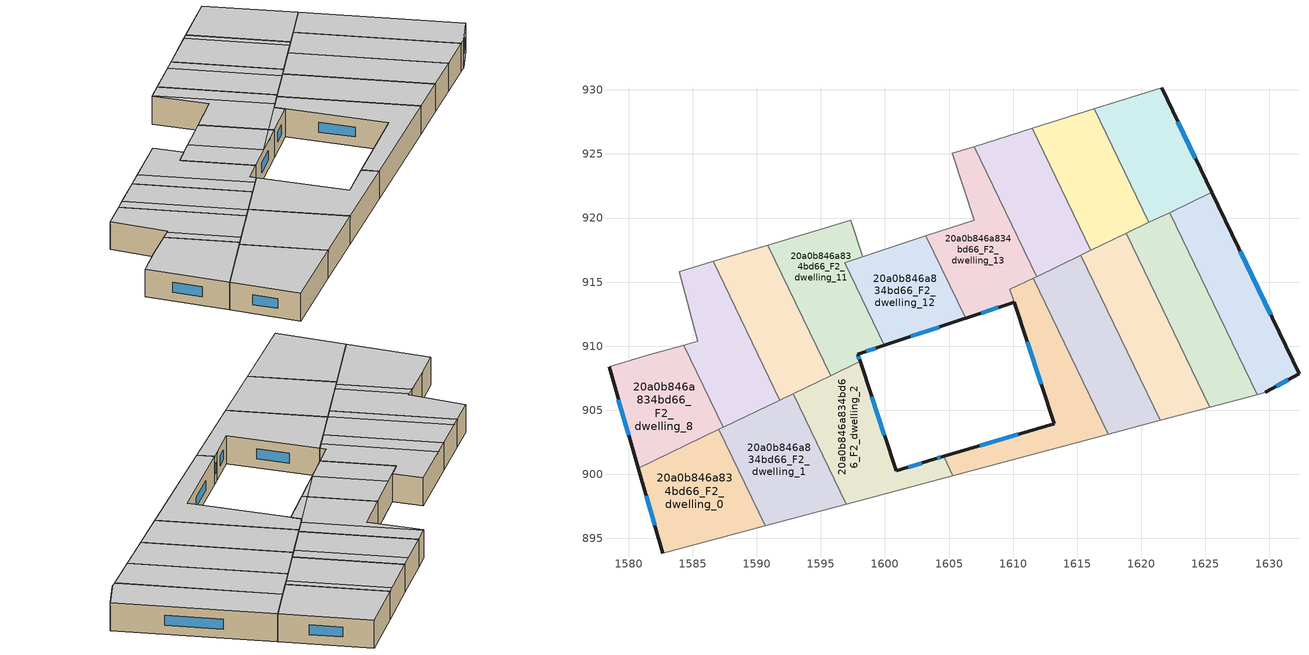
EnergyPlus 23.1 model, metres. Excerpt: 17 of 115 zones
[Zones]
20a0b846a834bd66_F2_dwelling_0
 floor to 20a0b846a834bd66_F1_dwelling_0 (EU_floor_Construction): 1587.04,903.51 1590.66,895.98 1582.65,893.85 1580.74,900.48 z6
 wall outside (EU_wall_Construction): 1580.74,900.48 1582.65,893.85 z6:9
 wall to 20a0b846a834bd66_F2_dwelling_1 (EU_wall_Construction): 1590.66,895.98 1587.04,903.51 z6:9
 wall adiabatic (EU_wall_Construction): 1582.65,893.85 1590.66,895.98 z6:9
 wall to 20a0b846a834bd66_F2_dwelling_8 (EU_wall_Construction): 1587.04,903.51 1580.74,900.48 z6:9
 window (EU_Window_Construction): 1581.36,898.33 1582.03,896.01 z6.98:8.02
 ceiling to 20a0b846a834bd66_F3_dwelling_0 (EU_floor_Construction): 1590.66,895.98 1587.04,903.51 1580.74,900.48 1582.65,893.85 z9
20a0b846a834bd66_F2_dwelling_1
 floor to 20a0b846a834bd66_F1_dwelling_1 (EU_floor_Construction): 1592.84,906.3 1596.99,897.67 1590.66,895.98 1587.04,903.51 z6
 wall to 20a0b846a834bd66_F2_dwelling_2 (EU_wall_Construction): 1596.99,897.67 1592.84,906.3 z6:9
 wall adiabatic (EU_wall_Construction): 1590.66,895.98 1596.99,897.67 z6:9
 wall to 20a0b846a834bd66_F2_dwelling_9 (EU_wall_Construction): 1591.79,905.8 1587.38,903.67 z6:9
 wall to 20a0b846a834bd66_F2_dwelling_8 (EU_wall_Construction): 1587.38,903.67 1587.04,903.51 z6:9
 wall to 20a0b846a834bd66_F2_dwelling_10 (EU_wall_Construction): 1592.84,906.3 1591.79,905.8 z6:9
 ceiling to 20a0b846a834bd66_F3_dwelling_1 (EU_floor_Construction): 1596.99,897.67 1592.84,906.3 1587.04,903.51 1590.66,895.98 z9
20a0b846a834bd66_F2_dwelling_10
 floor to 20a0b846a834bd66_F1_dwelling_10 (EU_floor_Construction): 1590.87,917.89 1595.76,907.71 1591.79,905.8 1586.59,916.61 z6
 wall to 20a0b846a834bd66_F2_dwelling_11 (EU_wall_Construction): 1595.76,907.71 1590.87,917.89 z6:9
 wall to 20a0b846a834bd66_F2_dwelling_9 (EU_wall_Construction): 1586.59,916.61 1591.79,905.8 z6:9
 wall adiabatic (EU_wall_Construction): 1590.87,917.89 1586.59,916.61 z6:9
 wall to 20a0b846a834bd66_F2_dwelling_2 (EU_wall_Construction): 1592.84,906.3 1595.76,907.71 z6:9
 ceiling to 20a0b846a834bd66_F3_dwelling_10 (EU_floor_Construction): 1595.76,907.71 1590.87,917.89 1587.64,916.92 1592.76,906.27 z9
 ceiling to 20a0b846a834bd66_F3_dwelling_9 (EU_floor_Construction): 1592.76,906.27 1587.64,916.92 1586.59,916.61 1591.79,905.8 z9
20a0b846a834bd66_F2_dwelling_11
 floor to 20a0b846a834bd66_F1_dwelling_11 (EU_floor_Construction): 1597.33,919.83 1598.26,916.99 1596.84,916.52 1599.94,910.08 1597.86,909.39 1598.06,908.81 1595.76,907.71 1590.87,917.89 z6
 wall outside (EU_wall_Construction): 1598.06,908.81 1597.86,909.39 1599.94,910.08 z6:9
 wall adiabatic (EU_wall_Construction): 1598.26,916.99 1597.33,919.83 1590.87,917.89 z6:9
 wall to 20a0b846a834bd66_F2_dwelling_12 (EU_wall_Construction): 1596.84,916.52 1598.26,916.99 / 1599.94,910.08 1596.85,916.52 z6:9
 wall to 20a0b846a834bd66_F2_dwelling_2 (EU_wall_Construction): 1595.76,907.71 1598.06,908.81 z6:9
 window (EU_Window_Construction): 1598.54,909.61 1599.27,909.85 / 1597.99,909 1597.93,909.2 z6.98:8.02
 ceiling to 20a0b846a834bd66_F3_dwelling_11 (EU_floor_Construction): 1599.94,910.08 1596.84,916.52 1598.26,916.99 1597.33,919.83 1592.54,918.39 1597.32,908.46 1598.06,908.81 1597.86,909.39 z9
 ceiling to 20a0b846a834bd66_F3_dwelling_10 (EU_floor_Construction): 1597.32,908.46 1592.54,918.39 1590.87,917.89 1595.76,907.71 z9
20a0b846a834bd66_F2_dwelling_12
 floor to 20a0b846a834bd66_F1_dwelling_12 (EU_floor_Construction): 1603.2,918.61 1606.28,912.17 1599.94,910.08 1596.84,916.52 1598.27,916.99 z6
 wall outside (EU_wall_Construction): 1599.94,910.08 1606.28,912.17 z6:9
 wall adiabatic (EU_wall_Construction): 1603.19,918.6 1598.27,916.99 z6:9
 wall to 20a0b846a834bd66_F2_dwelling_13 (EU_wall_Construction): 1606.29,912.18 1603.2,918.61 z6:9
 window (EU_Window_Construction): 1602.01,910.76 1604.22,911.49 z6.98:8.02
 ceiling adiabatic (EU_roof_Construction): 1606.05,912.66 1603.19,918.6 1599.6,917.43 1602.68,911.03 z9
 ceiling to 20a0b846a834bd66_F3_dwelling_11 (EU_floor_Construction): 1602.34,910.87 1602.68,911.03 1599.6,917.43 1596.84,916.52 1599.94,910.08 z9
 ceiling to 20a0b846a834bd66_F3_dwelling_3 (EU_floor_Construction): 1606.28,912.17 1606.05,912.66 1602.34,910.87 z9
20a0b846a834bd66_F2_dwelling_13
 floor to 20a0b846a834bd66_F1_dwelling_13 (EU_floor_Construction): 1606.95,925.58 1611.83,915.44 1609.74,914.43 1610.07,913.43 1606.29,912.18 1603.2,918.61 1606.96,919.84 1605.23,925.04 z6
 wall outside (EU_wall_Construction): 1606.29,912.18 1610.07,913.43 z6:9
 wall adiabatic (EU_wall_Construction): 1606.95,925.58 1605.23,925.04 1606.96,919.84 1603.2,918.61 z6:9
 wall to 20a0b846a834bd66_F2_dwelling_14 (EU_wall_Construction): 1611.83,915.44 1606.95,925.58 z6:9
 wall to 20a0b846a834bd66_F2_dwelling_3 (EU_wall_Construction): 1610.07,913.43 1609.74,914.43 / 1609.75,914.43 1611.56,915.3 z6:9
 wall to 20a0b846a834bd66_F2_dwelling_4 (EU_wall_Construction): 1611.56,915.3 1611.83,915.44 z6:9
 window (EU_Window_Construction): 1607.52,912.58 1608.84,913.02 z6.98:8.02
 ceiling to 20a0b846a834bd66_F3_dwelling_12 (EU_floor_Construction): 1610.31,914.7 1605.32,925.07 1605.23,925.04 1606.96,919.84 1603.2,918.6 1606.06,912.66 z9
 ceiling to 20a0b846a834bd66_F3_dwelling_13 (EU_floor_Construction): 1611.83,915.44 1606.95,925.58 1605.32,925.07 1610.31,914.7 z9
 ceiling to 20a0b846a834bd66_F3_dwelling_3 (EU_floor_Construction): 1610.07,913.43 1609.74,914.43 1606.06,912.66 1606.29,912.18 z9
20a0b846a834bd66_F2_dwelling_14
 floor to 20a0b846a834bd66_F1_dwelling_14 (EU_floor_Construction): 1611.49,927 1616.07,917.47 1611.83,915.44 1606.95,925.58 z6
 wall to 20a0b846a834bd66_F2_dwelling_15 (EU_wall_Construction): 1616.07,917.47 1611.49,927 z6:9
 wall adiabatic (EU_wall_Construction): 1611.49,927 1606.95,925.58 z6:9
 wall to 20a0b846a834bd66_F2_dwelling_4 (EU_wall_Construction): 1611.83,915.44 1615.3,917.1 z6:9
 wall to 20a0b846a834bd66_F2_dwelling_5 (EU_wall_Construction): 1615.3,917.1 1616.07,917.47 z6:9
 ceiling to 20a0b846a834bd66_F3_dwelling_14 (EU_floor_Construction): 1616.07,917.47 1611.49,927 1610.33,926.63 1614.99,916.95 z9
 ceiling to 20a0b846a834bd66_F3_dwelling_13 (EU_floor_Construction): 1614.99,916.95 1610.33,926.63 1606.95,925.58 1611.83,915.44 z9
20a0b846a834bd66_F2_dwelling_15
 floor to 20a0b846a834bd66_F1_dwelling_15 (EU_floor_Construction): 1616.35,928.52 1620.61,919.66 1616.07,917.47 1611.49,927 z6
 wall to 20a0b846a834bd66_F2_dwelling_16 (EU_wall_Construction): 1620.61,919.66 1616.35,928.52 z6:9
 wall adiabatic (EU_wall_Construction): 1616.35,928.52 1611.49,927 z6:9
 wall to 20a0b846a834bd66_F2_dwelling_5 (EU_wall_Construction): 1616.07,917.47 1618.84,918.81 z6:9
 wall to 20a0b846a834bd66_F2_dwelling_6 (EU_wall_Construction): 1618.84,918.81 1620.61,919.66 z6:9
 ceiling to 20a0b846a834bd66_F3_dwelling_14 (EU_floor_Construction): 1620.02,919.38 1615.72,928.32 1611.49,927 1616.07,917.48 z9
 ceiling to 20a0b846a834bd66_F3_dwelling_15 (EU_floor_Construction): 1620.61,919.66 1616.35,928.52 1615.72,928.32 1620.02,919.38 z9
20a0b846a834bd66_F2_dwelling_16
 floor to 20a0b846a834bd66_F1_dwelling_16 (EU_floor_Construction): 1621.59,930.16 1625.51,922.01 1620.61,919.66 1616.35,928.52 z6
 wall outside (EU_wall_Construction): 1625.51,922.01 1621.59,930.16 z6:9
 wall adiabatic (EU_wall_Construction): 1621.59,930.16 1616.35,928.52 z6:9
 wall to 20a0b846a834bd66_F2_dwelling_7 (EU_wall_Construction): 1622.22,920.43 1625.51,922.01 z6:9
 wall to 20a0b846a834bd66_F2_dwelling_6 (EU_wall_Construction): 1620.61,919.66 1622.22,920.43 z6:9
 window (EU_Window_Construction): 1624.24,924.66 1622.87,927.51 z6.98:8.02
 ceiling to 20a0b846a834bd66_F3_dwelling_15 (EU_floor_Construction): 1625.51,922.01 1621.59,930.16 1616.35,928.52 1620.61,919.66 z9
20a0b846a834bd66_F2_dwelling_2
 floor to 20a0b846a834bd66_F1_dwelling_2 (EU_floor_Construction): 1598.06,908.81 1600.88,900.28 1603.81,901.17 1604.58,901.4 1605.31,899.89 1596.99,897.67 1592.84,906.3 z6
 wall outside (EU_wall_Construction): 1604.58,901.4 1603.81,901.17 1600.88,900.28 1598.06,908.81 z6:9
 wall to 20a0b846a834bd66_F2_dwelling_3 (EU_wall_Construction): 1605.31,899.89 1604.58,901.4 z6:9
 wall adiabatic (EU_wall_Construction): 1596.99,897.67 1605.31,899.89 z6:9
 window (EU_Window_Construction): 1599.96,903.05 1598.98,906.04 / 1602.86,900.88 1601.84,900.57 / 1604.33,901.32 1604.06,901.24 z6.98:8.02
 ceiling to 20a0b846a834bd66_F3_dwelling_2 (EU_floor_Construction): 1605.31,899.89 1604.58,901.4 1603.81,901.17 1600.88,900.28 1598.06,908.81 1592.84,906.3 1596.99,897.67 z9
20a0b846a834bd66_F2_dwelling_3
 floor to 20a0b846a834bd66_F1_dwelling_3 (EU_floor_Construction): 1611.56,915.3 1617.42,903.12 1605.31,899.89 1604.58,901.4 1613.21,903.95 1609.75,914.43 z6
 wall outside (EU_wall_Construction): 1610.08,913.42 1613.21,903.95 1604.58,901.4 z6:9
 wall to 20a0b846a834bd66_F2_dwelling_4 (EU_wall_Construction): 1617.42,903.12 1611.56,915.3 z6:9
 wall adiabatic (EU_wall_Construction): 1605.31,899.89 1617.42,903.12 z6:9
 window (EU_Window_Construction): 1610.41,903.12 1607.39,902.23 / 1611.1,910.34 1612.19,907.03 z6.98:8.02
 ceiling to 20a0b846a834bd66_F3_dwelling_3 (EU_floor_Construction): 1617.42,903.12 1611.56,915.3 1609.75,914.43 1613.21,903.95 1604.58,901.4 1605.31,899.89 z9
20a0b846a834bd66_F2_dwelling_4
 floor to 20a0b846a834bd66_F1_dwelling_4 (EU_floor_Construction): 1615.3,917.1 1621.5,904.21 1617.42,903.12 1611.56,915.3 z6
 wall to 20a0b846a834bd66_F2_dwelling_5 (EU_wall_Construction): 1621.5,904.21 1615.3,917.1 z6:9
 wall adiabatic (EU_wall_Construction): 1617.42,903.12 1621.5,904.21 z6:9
 ceiling to 20a0b846a834bd66_F3_dwelling_4 (EU_floor_Construction): 1621.5,904.21 1615.3,917.1 1611.56,915.3 1617.42,903.12 z9
20a0b846a834bd66_F2_dwelling_5
 floor to 20a0b846a834bd66_F1_dwelling_5 (EU_floor_Construction): 1618.84,918.81 1625.37,905.24 1621.5,904.21 1615.3,917.1 z6
 wall to 20a0b846a834bd66_F2_dwelling_6 (EU_wall_Construction): 1625.37,905.24 1618.84,918.81 z6:9
 wall adiabatic (EU_wall_Construction): 1621.5,904.21 1625.37,905.24 z6:9
 ceiling to 20a0b846a834bd66_F3_dwelling_5 (EU_floor_Construction): 1625.37,905.24 1618.84,918.81 1615.3,917.1 1621.5,904.21 z9
20a0b846a834bd66_F2_dwelling_6
 floor to 20a0b846a834bd66_F1_dwelling_6 (EU_floor_Construction): 1622.21,920.43 1629.05,906.22 1625.37,905.24 1618.84,918.81 z6
 wall to 20a0b846a834bd66_F2_dwelling_7 (EU_wall_Construction): 1629.05,906.22 1622.21,920.43 z6:9
 wall adiabatic (EU_wall_Construction): 1625.37,905.24 1629.05,906.22 z6:9
 ceiling to 20a0b846a834bd66_F3_dwelling_6 (EU_floor_Construction): 1629.05,906.22 1622.21,920.43 1618.84,918.81 1625.37,905.24 z9
20a0b846a834bd66_F2_dwelling_7
 floor to 20a0b846a834bd66_F1_dwelling_7 (EU_floor_Construction): 1625.51,922.01 1632.31,907.86 1629.68,906.39 1629.05,906.22 1622.21,920.43 z6
 wall outside (EU_wall_Construction): 1629.68,906.39 1632.31,907.86 1625.51,922.01 z6:9
 wall adiabatic (EU_wall_Construction): 1629.05,906.22 1629.68,906.39 z6:9
 window (EU_Window_Construction): 1630.1,912.46 1627.72,917.41 / 1630.54,906.87 1631.46,907.38 z6.98:8.02
 ceiling to 20a0b846a834bd66_F3_dwelling_7 (EU_floor_Construction): 1632.31,907.86 1625.51,922.01 1622.21,920.43 1629.05,906.22 1629.68,906.39 z9
20a0b846a834bd66_F2_dwelling_8
 floor to 20a0b846a834bd66_F1_dwelling_8 (EU_floor_Construction): 1584.29,910.09 1587.38,903.67 1580.74,900.48 1578.46,908.38 1581.31,909.27 z6
 wall outside (EU_wall_Construction): 1578.46,908.38 1580.74,900.48 z6:9
 wall adiabatic (EU_wall_Construction): 1584.29,910.09 1581.31,909.27 1578.46,908.38 z6:9
 wall to 20a0b846a834bd66_F2_dwelling_9 (EU_wall_Construction): 1587.38,903.67 1584.29,910.09 z6:9
 window (EU_Window_Construction): 1579.2,905.81 1580,903.05 z6.98:8.02
 ceiling to 20a0b846a834bd66_F3_dwelling_8 (EU_floor_Construction): 1587.38,903.67 1584.29,910.09 1581.31,909.27 1578.46,908.38 1580.74,900.48 z9
20a0b846a834bd66_F2_dwelling_9
 floor to 20a0b846a834bd66_F1_dwelling_9 (EU_floor_Construction): 1586.59,916.61 1591.79,905.8 1587.38,903.67 1584.29,910.09 1585.39,910.39 1583.95,915.82 z6
 wall adiabatic (EU_wall_Construction): 1586.59,916.61 1583.95,915.82 1585.39,910.39 1584.29,910.09 z6:9
 ceiling to 20a0b846a834bd66_F3_dwelling_9 (EU_floor_Construction): 1591.79,905.8 1586.59,916.61 1583.95,915.82 1585.39,910.39 1585.19,910.33 1588.2,904.07 z9
 ceiling to 20a0b846a834bd66_F3_dwelling_8 (EU_floor_Construction): 1588.2,904.07 1585.19,910.33 1584.29,910.09 1587.38,903.67 z9
[Building]
EU S2 Campaign: North Axis=0; Terrain=City; Solar Distribution=FullExterior
[Site:Location]
Bologna: Latitude=44.5; Longitude=11.25; Time Zone=1; Elevation=37
[SizingPeriod:WeatherFileDays]
AnnualSizingPeriod: Begin Month=1; Begin Day of Month=1; End Month=12; End Day of Month=31; Day of Week for Start Day=Monday; Use Weather File Daylight Saving Period=No; Use Weather File Rain and Snow Indicators=No
[MATERIAL]
EU_InternalMass_Material: Roughness=MediumRough; Thickness=0.1; Conductivity=1; Density=1800; Specific Heat=900; Thermal Absorptance=0.9; Solar Absorptance=0.7; Visible Absorptance=0.7
[MATERIAL:NOMASS] Roughness=MediumRough; Thermal Absorptance=0.9; Solar Absorptance=0.7; Visible Absorptance=0.7
Name | Thermal Resistance
EU_wall_NoMass | 0.905828
EU_roof_NoMass | 0.37593
EU_floor_NoMass | 0.67114
[WINDOWMATERIAL:SIMPLEGLAZINGSYSTEM]
EU_Window_SimpleGlazing: UFactor=4.52486; Solar Heat Gain Coefficient=0.85; Visible Transmittance=0.85
[CONSTRUCTION]
EU_wall_Construction: EU_wall_NoMass
EU_roof_Construction: EU_roof_NoMass
EU_floor_Construction: EU_floor_NoMass
EU_Window_Construction: EU_Window_SimpleGlazing
EU_InternalMass_Construction: EU_InternalMass_Material
[ZONE] Type=1; Multiplier=1; Ceiling Height=autocalculate; Floor Area=autocalculate; Part of Total Floor Area=Yes
Name | Volume
20a0b846a834bd66_F2_dwelling_0 | 173.226
20a0b846a834bd66_F2_dwelling_1 | 173.222
20a0b846a834bd66_F2_dwelling_10 | 153.959
20a0b846a834bd66_F2_dwelling_11 | 169.269
20a0b846a834bd66_F2_dwelling_12 | 141.98
20a0b846a834bd66_F2_dwelling_13 | 163.568
20a0b846a834bd66_F2_dwelling_14 | 153.984
20a0b846a834bd66_F2_dwelling_15 | 153.987
20a0b846a834bd66_F2_dwelling_16 | 153.972
20a0b846a834bd66_F2_dwelling_2; 20a0b846a834bd66_F2_dwelling_7 | 173.216
20a0b846a834bd66_F2_dwelling_3 | 160.233
20a0b846a834bd66_F2_dwelling_4 | 173.218
20a0b846a834bd66_F2_dwelling_5 | 173.198
20a0b846a834bd66_F2_dwelling_6 | 173.201
20a0b846a834bd66_F2_dwelling_8 | 153.983
20a0b846a834bd66_F2_dwelling_9 | 153.995
[INTERNALMASS] Construction=EU_InternalMass_Construction
Name | Zone or ZoneList | Surface Area
20a0b846a834bd66_F2_dwelling_0_EU_InternalMass | 20a0b846a834bd66_F2_dwelling_0 | 57.7419
20a0b846a834bd66_F2_dwelling_1_EU_InternalMass | 20a0b846a834bd66_F2_dwelling_1 | 57.7408
20a0b846a834bd66_F2_dwelling_2_EU_InternalMass | 20a0b846a834bd66_F2_dwelling_2 | 57.7387
20a0b846a834bd66_F2_dwelling_3_EU_InternalMass | 20a0b846a834bd66_F2_dwelling_3 | 53.4381
20a0b846a834bd66_F2_dwelling_4_EU_InternalMass | 20a0b846a834bd66_F2_dwelling_4 | 57.7391
20a0b846a834bd66_F2_dwelling_5_EU_InternalMass | 20a0b846a834bd66_F2_dwelling_5 | 57.7328
20a0b846a834bd66_F2_dwelling_6_EU_InternalMass | 20a0b846a834bd66_F2_dwelling_6 | 57.7335
20a0b846a834bd66_F2_dwelling_7_EU_InternalMass | 20a0b846a834bd66_F2_dwelling_7 | 57.7386
20a0b846a834bd66_F2_dwelling_8_EU_InternalMass | 20a0b846a834bd66_F2_dwelling_8 | 51.3273
20a0b846a834bd66_F2_dwelling_9_EU_InternalMass | 20a0b846a834bd66_F2_dwelling_9 | 51.3322
20a0b846a834bd66_F2_dwelling_10_EU_InternalMass | 20a0b846a834bd66_F2_dwelling_10 | 51.3199
20a0b846a834bd66_F2_dwelling_11_EU_InternalMass | 20a0b846a834bd66_F2_dwelling_11 | 56.4215
20a0b846a834bd66_F2_dwelling_12_EU_InternalMass | 20a0b846a834bd66_F2_dwelling_12 | 47.328
20a0b846a834bd66_F2_dwelling_13_EU_InternalMass | 20a0b846a834bd66_F2_dwelling_13 | 54.5226
20a0b846a834bd66_F2_dwelling_14_EU_InternalMass | 20a0b846a834bd66_F2_dwelling_14 | 51.3275
20a0b846a834bd66_F2_dwelling_15_EU_InternalMass | 20a0b846a834bd66_F2_dwelling_15 | 51.3287
20a0b846a834bd66_F2_dwelling_16_EU_InternalMass | 20a0b846a834bd66_F2_dwelling_16 | 51.3236
[OTHEREQUIPMENT] Fuel Type=Electricity; Design Level Calculation Method=Watts/Area; Power per Zone Floor Area=1; Fraction Latent=0; Fraction Radiant=0; Fraction Lost=0; Carbon Dioxide Generation Rate=0; EndUse Subcategory=EU_Step8_InternalGains
Name | Zone or ZoneList or Space or SpaceList | Schedule
EU_Step8_InternalGain_20a0b846a834bd66_F2_dwelling_0_f000 | 20a0b846a834bd66_F2_dwelling_0 | EU_Step8_GainSchedule_20a0b846a834bd66_F2_dwelling_0_f000
EU_Step8_InternalGain_20a0b846a834bd66_F2_dwelling_1_f000 | 20a0b846a834bd66_F2_dwelling_1 | EU_Step8_GainSchedule_20a0b846a834bd66_F2_dwelling_1_f000
EU_Step8_InternalGain_20a0b846a834bd66_F2_dwelling_2_f000 | 20a0b846a834bd66_F2_dwelling_2 | EU_Step8_GainSchedule_20a0b846a834bd66_F2_dwelling_2_f000
EU_Step8_InternalGain_20a0b846a834bd66_F2_dwelling_3_f000 | 20a0b846a834bd66_F2_dwelling_3 | EU_Step8_GainSchedule_20a0b846a834bd66_F2_dwelling_3_f000
EU_Step8_InternalGain_20a0b846a834bd66_F2_dwelling_4_f000 | 20a0b846a834bd66_F2_dwelling_4 | EU_Step8_GainSchedule_20a0b846a834bd66_F2_dwelling_4_f000
EU_Step8_InternalGain_20a0b846a834bd66_F2_dwelling_5_f000 | 20a0b846a834bd66_F2_dwelling_5 | EU_Step8_GainSchedule_20a0b846a834bd66_F2_dwelling_5_f000
EU_Step8_InternalGain_20a0b846a834bd66_F2_dwelling_6_f000 | 20a0b846a834bd66_F2_dwelling_6 | EU_Step8_GainSchedule_20a0b846a834bd66_F2_dwelling_6_f000
EU_Step8_InternalGain_20a0b846a834bd66_F2_dwelling_7_f000 | 20a0b846a834bd66_F2_dwelling_7 | EU_Step8_GainSchedule_20a0b846a834bd66_F2_dwelling_7_f000
EU_Step8_InternalGain_20a0b846a834bd66_F2_dwelling_8_f000 | 20a0b846a834bd66_F2_dwelling_8 | EU_Step8_GainSchedule_20a0b846a834bd66_F2_dwelling_8_f000
EU_Step8_InternalGain_20a0b846a834bd66_F2_dwelling_9_f000 | 20a0b846a834bd66_F2_dwelling_9 | EU_Step8_GainSchedule_20a0b846a834bd66_F2_dwelling_9_f000
EU_Step8_InternalGain_20a0b846a834bd66_F2_dwelling_10_f000 | 20a0b846a834bd66_F2_dwelling_10 | EU_Step8_GainSchedule_20a0b846a834bd66_F2_dwelling_10_f000
EU_Step8_InternalGain_20a0b846a834bd66_F2_dwelling_11_f000 | 20a0b846a834bd66_F2_dwelling_11 | EU_Step8_GainSchedule_20a0b846a834bd66_F2_dwelling_11_f000
EU_Step8_InternalGain_20a0b846a834bd66_F2_dwelling_12_f000 | 20a0b846a834bd66_F2_dwelling_12 | EU_Step8_GainSchedule_20a0b846a834bd66_F2_dwelling_12_f000
EU_Step8_InternalGain_20a0b846a834bd66_F2_dwelling_13_f000 | 20a0b846a834bd66_F2_dwelling_13 | EU_Step8_GainSchedule_20a0b846a834bd66_F2_dwelling_13_f000
EU_Step8_InternalGain_20a0b846a834bd66_F2_dwelling_14_f000 | 20a0b846a834bd66_F2_dwelling_14 | EU_Step8_GainSchedule_20a0b846a834bd66_F2_dwelling_14_f000
EU_Step8_InternalGain_20a0b846a834bd66_F2_dwelling_15_f000 | 20a0b846a834bd66_F2_dwelling_15 | EU_Step8_GainSchedule_20a0b846a834bd66_F2_dwelling_15_f000
EU_Step8_InternalGain_20a0b846a834bd66_F2_dwelling_16_f000 | 20a0b846a834bd66_F2_dwelling_16 | EU_Step8_GainSchedule_20a0b846a834bd66_F2_dwelling_16_f000
[ZONEVENTILATION:DESIGNFLOWRATE] Schedule=EU_AlwaysOn; Design Flow Rate Calculation Method=AirChanges/Hour; Air Changes per Hour=0.73129; Ventilation Type=Natural; Fan Pressure Rise=0; Fan Total Efficiency=1; Constant Term Coefficient=1; Temperature Term Coefficient=0; Velocity Term Coefficient=0; Velocity Squared Term Coefficient=0; Minimum Indoor Temperature=-100; Maximum Indoor Temperature=100; Delta Temperature=-100; Minimum Outdoor Temperature=-100; Maximum Outdoor Temperature=100; Maximum Wind Speed=40
Name | Zone or ZoneList or Space or SpaceList
EU_ConstantAir_20a0b846a834bd66_F2_dwelling_0 | 20a0b846a834bd66_F2_dwelling_0
EU_ConstantAir_20a0b846a834bd66_F2_dwelling_1 | 20a0b846a834bd66_F2_dwelling_1
EU_ConstantAir_20a0b846a834bd66_F2_dwelling_2 | 20a0b846a834bd66_F2_dwelling_2
EU_ConstantAir_20a0b846a834bd66_F2_dwelling_3 | 20a0b846a834bd66_F2_dwelling_3
EU_ConstantAir_20a0b846a834bd66_F2_dwelling_4 | 20a0b846a834bd66_F2_dwelling_4
EU_ConstantAir_20a0b846a834bd66_F2_dwelling_5 | 20a0b846a834bd66_F2_dwelling_5
EU_ConstantAir_20a0b846a834bd66_F2_dwelling_6 | 20a0b846a834bd66_F2_dwelling_6
EU_ConstantAir_20a0b846a834bd66_F2_dwelling_7 | 20a0b846a834bd66_F2_dwelling_7
EU_ConstantAir_20a0b846a834bd66_F2_dwelling_8 | 20a0b846a834bd66_F2_dwelling_8
EU_ConstantAir_20a0b846a834bd66_F2_dwelling_9 | 20a0b846a834bd66_F2_dwelling_9
EU_ConstantAir_20a0b846a834bd66_F2_dwelling_10 | 20a0b846a834bd66_F2_dwelling_10
EU_ConstantAir_20a0b846a834bd66_F2_dwelling_11 | 20a0b846a834bd66_F2_dwelling_11
EU_ConstantAir_20a0b846a834bd66_F2_dwelling_12 | 20a0b846a834bd66_F2_dwelling_12
EU_ConstantAir_20a0b846a834bd66_F2_dwelling_13 | 20a0b846a834bd66_F2_dwelling_13
EU_ConstantAir_20a0b846a834bd66_F2_dwelling_14 | 20a0b846a834bd66_F2_dwelling_14
EU_ConstantAir_20a0b846a834bd66_F2_dwelling_15 | 20a0b846a834bd66_F2_dwelling_15
EU_ConstantAir_20a0b846a834bd66_F2_dwelling_16 | 20a0b846a834bd66_F2_dwelling_16
[HVACTEMPLATE:THERMOSTAT] Constant Heating Setpoint=20; Constant Cooling Setpoint=50
EU_HeatOnly_20a0b846a834bd66_F0_dwelling_0; EU_HeatOnly_20a0b846a834bd66_F0_dwelling_1; EU_HeatOnly_20a0b846a834bd66_F0_dwelling_2; EU_HeatOnly_20a0b846a834bd66_F0_dwelling_3; EU_HeatOnly_20a0b846a834bd66_F0_dwelling_4; EU_HeatOnly_20a0b846a834bd66_F0_dwelling_5; EU_HeatOnly_20a0b846a834bd66_F0_dwelling_6; EU_HeatOnly_20a0b846a834bd66_F0_dwelling_7; EU_HeatOnly_20a0b846a834bd66_F0_dwelling_8; EU_HeatOnly_20a0b846a834bd66_F0_dwelling_9; EU_HeatOnly_20a0b846a834bd66_F0_dwelling_10; EU_HeatOnly_20a0b846a834bd66_F0_dwelling_11; EU_HeatOnly_20a0b846a834bd66_F0_dwelling_12; EU_HeatOnly_20a0b846a834bd66_F0_dwelling_13; EU_HeatOnly_20a0b846a834bd66_F0_dwelling_14; EU_HeatOnly_20a0b846a834bd66_F0_dwelling_15; EU_HeatOnly_20a0b846a834bd66_F0_dwelling_16; EU_HeatOnly_20a0b846a834bd66_F1_dwelling_0; EU_HeatOnly_20a0b846a834bd66_F1_dwelling_1; EU_HeatOnly_20a0b846a834bd66_F1_dwelling_2; EU_HeatOnly_20a0b846a834bd66_F1_dwelling_3; EU_HeatOnly_20a0b846a834bd66_F1_dwelling_4; EU_HeatOnly_20a0b846a834bd66_F1_dwelling_5; EU_HeatOnly_20a0b846a834bd66_F1_dwelling_6; EU_HeatOnly_20a0b846a834bd66_F1_dwelling_7; EU_HeatOnly_20a0b846a834bd66_F1_dwelling_8; EU_HeatOnly_20a0b846a834bd66_F1_dwelling_9; EU_HeatOnly_20a0b846a834bd66_F1_dwelling_10; EU_HeatOnly_20a0b846a834bd66_F1_dwelling_11; EU_HeatOnly_20a0b846a834bd66_F1_dwelling_12; EU_HeatOnly_20a0b846a834bd66_F1_dwelling_13; EU_HeatOnly_20a0b846a834bd66_F1_dwelling_14; EU_HeatOnly_20a0b846a834bd66_F1_dwelling_15; EU_HeatOnly_20a0b846a834bd66_F1_dwelling_16; EU_HeatOnly_20a0b846a834bd66_F2_dwelling_0; EU_HeatOnly_20a0b846a834bd66_F2_dwelling_1; EU_HeatOnly_20a0b846a834bd66_F2_dwelling_2; EU_HeatOnly_20a0b846a834bd66_F2_dwelling_3; EU_HeatOnly_20a0b846a834bd66_F2_dwelling_4; EU_HeatOnly_20a0b846a834bd66_F2_dwelling_5; EU_HeatOnly_20a0b846a834bd66_F2_dwelling_6; EU_HeatOnly_20a0b846a834bd66_F2_dwelling_7; EU_HeatOnly_20a0b846a834bd66_F2_dwelling_8; EU_HeatOnly_20a0b846a834bd66_F2_dwelling_9; EU_HeatOnly_20a0b846a834bd66_F2_dwelling_10; EU_HeatOnly_20a0b846a834bd66_F2_dwelling_11; EU_HeatOnly_20a0b846a834bd66_F2_dwelling_12; EU_HeatOnly_20a0b846a834bd66_F2_dwelling_13; EU_HeatOnly_20a0b846a834bd66_F2_dwelling_14; EU_HeatOnly_20a0b846a834bd66_F2_dwelling_15; EU_HeatOnly_20a0b846a834bd66_F2_dwelling_16; EU_HeatOnly_20a0b846a834bd66_F3_dwelling_0; EU_HeatOnly_20a0b846a834bd66_F3_dwelling_1; EU_HeatOnly_20a0b846a834bd66_F3_dwelling_2; EU_HeatOnly_20a0b846a834bd66_F3_dwelling_3; EU_HeatOnly_20a0b846a834bd66_F3_dwelling_4; EU_HeatOnly_20a0b846a834bd66_F3_dwelling_5; EU_HeatOnly_20a0b846a834bd66_F3_dwelling_6; EU_HeatOnly_20a0b846a834bd66_F3_dwelling_7; EU_HeatOnly_20a0b846a834bd66_F3_dwelling_8; EU_HeatOnly_20a0b846a834bd66_F3_dwelling_9; EU_HeatOnly_20a0b846a834bd66_F3_dwelling_10; EU_HeatOnly_20a0b846a834bd66_F3_dwelling_11; EU_HeatOnly_20a0b846a834bd66_F3_dwelling_12; EU_HeatOnly_20a0b846a834bd66_F3_dwelling_13; EU_HeatOnly_20a0b846a834bd66_F3_dwelling_14; EU_HeatOnly_20a0b846a834bd66_F3_dwelling_15; EU_HeatOnly_20a0b846a834bd66_F4_dwelling_0; EU_HeatOnly_20a0b846a834bd66_F4_dwelling_1; EU_HeatOnly_20a0b846a834bd66_F4_dwelling_2; EU_HeatOnly_20a0b846a834bd66_F4_dwelling_3; EU_HeatOnly_20a0b846a834bd66_F4_dwelling_4; EU_HeatOnly_20a0b846a834bd66_F4_dwelling_5; EU_HeatOnly_20a0b846a834bd66_F4_dwelling_6; EU_HeatOnly_20a0b846a834bd66_F4_dwelling_7; EU_HeatOnly_20a0b846a834bd66_F4_dwelling_8; EU_HeatOnly_20a0b846a834bd66_F4_dwelling_9; EU_HeatOnly_20a0b846a834bd66_F4_dwelling_10; EU_HeatOnly_20a0b846a834bd66_F4_dwelling_11; EU_HeatOnly_20a0b846a834bd66_F4_dwelling_12; EU_HeatOnly_20a0b846a834bd66_F4_dwelling_13; EU_HeatOnly_20a0b846a834bd66_F4_dwelling_14; EU_HeatOnly_20a0b846a834bd66_F4_dwelling_15; EU_HeatOnly_20a0b846a834bd66_F5_dwelling_0; EU_HeatOnly_20a0b846a834bd66_F5_dwelling_1; EU_HeatOnly_20a0b846a834bd66_F5_dwelling_2; EU_HeatOnly_20a0b846a834bd66_F5_dwelling_3; EU_HeatOnly_20a0b846a834bd66_F5_dwelling_4; EU_HeatOnly_20a0b846a834bd66_F5_dwelling_5; EU_HeatOnly_20a0b846a834bd66_F5_dwelling_6; EU_HeatOnly_20a0b846a834bd66_F5_dwelling_7; EU_HeatOnly_20a0b846a834bd66_F5_dwelling_8; EU_HeatOnly_20a0b846a834bd66_F5_dwelling_9; EU_HeatOnly_20a0b846a834bd66_F5_dwelling_10; EU_HeatOnly_20a0b846a834bd66_F5_dwelling_11; EU_HeatOnly_20a0b846a834bd66_F5_dwelling_12; EU_HeatOnly_20a0b846a834bd66_F5_dwelling_13; EU_HeatOnly_20a0b846a834bd66_F5_dwelling_14; EU_HeatOnly_20a0b846a834bd66_F5_dwelling_15; EU_HeatOnly_20a0b846a834bd66_F6_dwelling_0; EU_HeatOnly_20a0b846a834bd66_F6_dwelling_1; EU_HeatOnly_20a0b846a834bd66_F6_dwelling_2; EU_HeatOnly_20a0b846a834bd66_F6_dwelling_3; EU_HeatOnly_20a0b846a834bd66_F6_dwelling_4; EU_HeatOnly_20a0b846a834bd66_F6_dwelling_5; EU_HeatOnly_20a0b846a834bd66_F6_dwelling_6; EU_HeatOnly_20a0b846a834bd66_F6_dwelling_7; EU_HeatOnly_20a0b846a834bd66_F6_dwelling_8; EU_HeatOnly_20a0b846a834bd66_F6_dwelling_9; EU_HeatOnly_20a0b846a834bd66_F6_dwelling_10; EU_HeatOnly_20a0b846a834bd66_F6_dwelling_11; EU_HeatOnly_20a0b846a834bd66_F6_dwelling_12; EU_HeatOnly_20a0b846a834bd66_F6_dwelling_13; EU_HeatOnly_20a0b846a834bd66_F6_dwelling_14; EU_HeatOnly_20a0b846a834bd66_F6_dwelling_15
[HVACTEMPLATE:ZONE:IDEALLOADSAIRSYSTEM] System Availability Schedule=EU_AlwaysOn; Maximum Heating Supply Air Temperature=50; Minimum Cooling Supply Air Temperature=13; Maximum Heating Supply Air Humidity Ratio=0.0156; Minimum Cooling Supply Air Humidity Ratio=0.0077; Heating Limit=NoLimit; Cooling Limit=NoLimit; Heating Availability Schedule=EU_AlwaysOn; Cooling Availability Schedule=EU_CoolingOff; Dehumidification Control Type=ConstantSensibleHeatRatio; Cooling Sensible Heat Ratio=0.7; Dehumidification Setpoint=60; Humidification Control Type=None; Humidification Setpoint=30; Outdoor Air Method=None; Outdoor Air Flow Rate per Person=0.00944; Outdoor Air Flow Rate per Zone Floor Area=0; Outdoor Air Flow Rate per Zone=0; Demand Controlled Ventilation Type=None; Outdoor Air Economizer Type=NoEconomizer; Heat Recovery Type=None; Sensible Heat Recovery Effectiveness=0.7; Latent Heat Recovery Effectiveness=0.65
Name | Template Thermostat
20a0b846a834bd66_F2_dwelling_0 | EU_HeatOnly_20a0b846a834bd66_F2_dwelling_0
20a0b846a834bd66_F2_dwelling_1 | EU_HeatOnly_20a0b846a834bd66_F2_dwelling_1
20a0b846a834bd66_F2_dwelling_2 | EU_HeatOnly_20a0b846a834bd66_F2_dwelling_2
20a0b846a834bd66_F2_dwelling_3 | EU_HeatOnly_20a0b846a834bd66_F2_dwelling_3
20a0b846a834bd66_F2_dwelling_4 | EU_HeatOnly_20a0b846a834bd66_F2_dwelling_4
20a0b846a834bd66_F2_dwelling_5 | EU_HeatOnly_20a0b846a834bd66_F2_dwelling_5
20a0b846a834bd66_F2_dwelling_6 | EU_HeatOnly_20a0b846a834bd66_F2_dwelling_6
20a0b846a834bd66_F2_dwelling_7 | EU_HeatOnly_20a0b846a834bd66_F2_dwelling_7
20a0b846a834bd66_F2_dwelling_8 | EU_HeatOnly_20a0b846a834bd66_F2_dwelling_8
20a0b846a834bd66_F2_dwelling_9 | EU_HeatOnly_20a0b846a834bd66_F2_dwelling_9
20a0b846a834bd66_F2_dwelling_10 | EU_HeatOnly_20a0b846a834bd66_F2_dwelling_10
20a0b846a834bd66_F2_dwelling_11 | EU_HeatOnly_20a0b846a834bd66_F2_dwelling_11
20a0b846a834bd66_F2_dwelling_12 | EU_HeatOnly_20a0b846a834bd66_F2_dwelling_12
20a0b846a834bd66_F2_dwelling_13 | EU_HeatOnly_20a0b846a834bd66_F2_dwelling_13
20a0b846a834bd66_F2_dwelling_14 | EU_HeatOnly_20a0b846a834bd66_F2_dwelling_14
20a0b846a834bd66_F2_dwelling_15 | EU_HeatOnly_20a0b846a834bd66_F2_dwelling_15
20a0b846a834bd66_F2_dwelling_16 | EU_HeatOnly_20a0b846a834bd66_F2_dwelling_16
[SIZING:ZONE] Zone Cooling Design Supply Air Temperature Input Method=SupplyAirTemperature; Zone Cooling Design Supply Air Temperature=13; Zone Heating Design Supply Air Temperature Input Method=SupplyAirTemperature; Zone Heating Design Supply Air Temperature=50; Zone Cooling Design Supply Air Humidity Ratio=0.008; Zone Heating Design Supply Air Humidity Ratio=0.008; Cooling Design Air Flow Method=DesignDay; Cooling Design Air Flow Rate=0; Cooling Minimum Air Flow per Zone Floor Area=0.000762; Cooling Minimum Air Flow=0; Cooling Minimum Air Flow Fraction=0.2; Heating Design Air Flow Method=DesignDay; Heating Design Air Flow Rate=0; Heating Maximum Air Flow per Zone Floor Area=0.002032; Heating Maximum Air Flow=0.141576; Heating Maximum Air Flow Fraction=0.3; Account for Dedicated Outdoor Air System=No; Dedicated Outdoor Air System Control Strategy=NeutralSupplyAir; Dedicated Outdoor Air Low Setpoint Temperature for Design=autosize; Dedicated Outdoor Air High Setpoint Temperature for Design=autosize; Zone Load Sizing Method=Sensible Load Only No Latent Load; Zone Latent Cooling Design Supply Air Humidity Ratio Input Method=HumidityRatioDifference; Zone Cooling Design Supply Air Humidity Ratio Difference=0.005; Zone Latent Heating Design Supply Air Humidity Ratio Input Method=HumidityRatioDifference; Zone Humidification Design Supply Air Humidity Ratio Difference=0.005
20a0b846a834bd66_F2_dwelling_0; 20a0b846a834bd66_F2_dwelling_1; 20a0b846a834bd66_F2_dwelling_2; 20a0b846a834bd66_F2_dwelling_3; 20a0b846a834bd66_F2_dwelling_4; 20a0b846a834bd66_F2_dwelling_5; 20a0b846a834bd66_F2_dwelling_6; 20a0b846a834bd66_F2_dwelling_7; 20a0b846a834bd66_F2_dwelling_8; 20a0b846a834bd66_F2_dwelling_9; 20a0b846a834bd66_F2_dwelling_10; 20a0b846a834bd66_F2_dwelling_11; 20a0b846a834bd66_F2_dwelling_12; 20a0b846a834bd66_F2_dwelling_13; 20a0b846a834bd66_F2_dwelling_14; 20a0b846a834bd66_F2_dwelling_15; 20a0b846a834bd66_F2_dwelling_16
[SCHEDULE:CONSTANT]
Name | Hourly Value
EU_AlwaysOn | 1
EU_CoolingOff | 0
[SCHEDULE:FILE] Column Number=1; Rows to Skip at Top=0; Number of Hours of Data=8760; Column Separator=Comma; Interpolate to Timestep=No; Minutes per Item=60; Adjust Schedule for Daylight Savings=Yes
Name | File
EU_Step8_GainSchedule_20a0b846a834bd66_F2_dwelling_0_f000 | ../../schedules/20a0b846a834bd66/20a0b846a834bd66_F2_dwelling_0_f000_gain.csv
EU_Step8_GainSchedule_20a0b846a834bd66_F2_dwelling_1_f000 | ../../schedules/20a0b846a834bd66/20a0b846a834bd66_F2_dwelling_1_f000_gain.csv
EU_Step8_GainSchedule_20a0b846a834bd66_F2_dwelling_2_f000 | ../../schedules/20a0b846a834bd66/20a0b846a834bd66_F2_dwelling_2_f000_gain.csv
EU_Step8_GainSchedule_20a0b846a834bd66_F2_dwelling_3_f000 | ../../schedules/20a0b846a834bd66/20a0b846a834bd66_F2_dwelling_3_f000_gain.csv
EU_Step8_GainSchedule_20a0b846a834bd66_F2_dwelling_4_f000 | ../../schedules/20a0b846a834bd66/20a0b846a834bd66_F2_dwelling_4_f000_gain.csv
EU_Step8_GainSchedule_20a0b846a834bd66_F2_dwelling_5_f000 | ../../schedules/20a0b846a834bd66/20a0b846a834bd66_F2_dwelling_5_f000_gain.csv
EU_Step8_GainSchedule_20a0b846a834bd66_F2_dwelling_6_f000 | ../../schedules/20a0b846a834bd66/20a0b846a834bd66_F2_dwelling_6_f000_gain.csv
EU_Step8_GainSchedule_20a0b846a834bd66_F2_dwelling_7_f000 | ../../schedules/20a0b846a834bd66/20a0b846a834bd66_F2_dwelling_7_f000_gain.csv
EU_Step8_GainSchedule_20a0b846a834bd66_F2_dwelling_8_f000 | ../../schedules/20a0b846a834bd66/20a0b846a834bd66_F2_dwelling_8_f000_gain.csv
EU_Step8_GainSchedule_20a0b846a834bd66_F2_dwelling_9_f000 | ../../schedules/20a0b846a834bd66/20a0b846a834bd66_F2_dwelling_9_f000_gain.csv
EU_Step8_GainSchedule_20a0b846a834bd66_F2_dwelling_10_f000 | ../../schedules/20a0b846a834bd66/20a0b846a834bd66_F2_dwelling_10_f000_gain.csv
EU_Step8_GainSchedule_20a0b846a834bd66_F2_dwelling_11_f000 | ../../schedules/20a0b846a834bd66/20a0b846a834bd66_F2_dwelling_11_f000_gain.csv
EU_Step8_GainSchedule_20a0b846a834bd66_F2_dwelling_12_f000 | ../../schedules/20a0b846a834bd66/20a0b846a834bd66_F2_dwelling_12_f000_gain.csv
EU_Step8_GainSchedule_20a0b846a834bd66_F2_dwelling_13_f000 | ../../schedules/20a0b846a834bd66/20a0b846a834bd66_F2_dwelling_13_f000_gain.csv
EU_Step8_GainSchedule_20a0b846a834bd66_F2_dwelling_14_f000 | ../../schedules/20a0b846a834bd66/20a0b846a834bd66_F2_dwelling_14_f000_gain.csv
EU_Step8_GainSchedule_20a0b846a834bd66_F2_dwelling_15_f000 | ../../schedules/20a0b846a834bd66/20a0b846a834bd66_F2_dwelling_15_f000_gain.csv
EU_Step8_GainSchedule_20a0b846a834bd66_F2_dwelling_16_f000 | ../../schedules/20a0b846a834bd66/20a0b846a834bd66_F2_dwelling_16_f000_gain.csv
